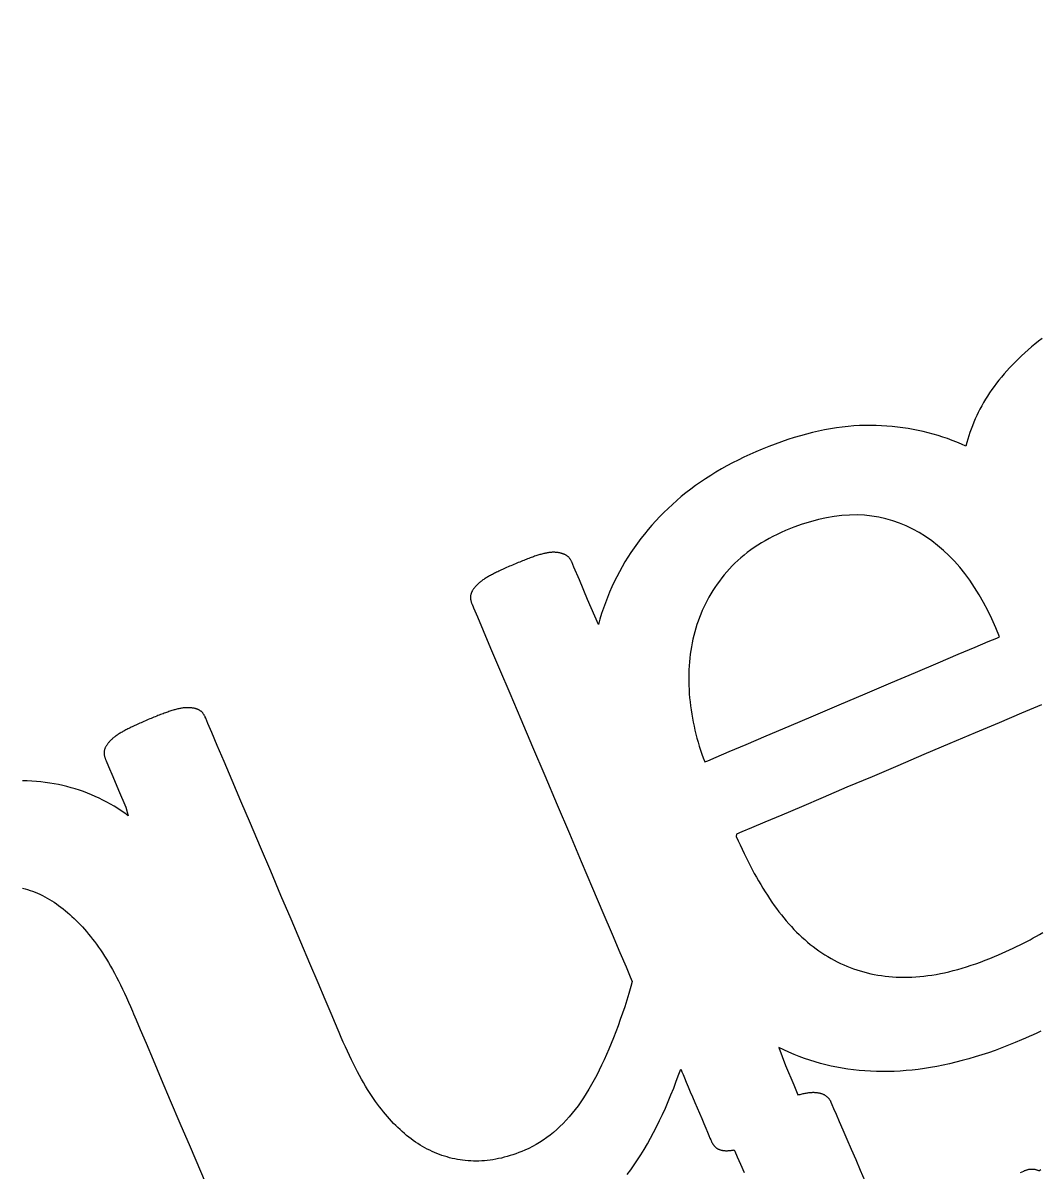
# Model space of a CAD drawing. Header units: millimetres. Extents: x 47 to 159, y 49 to 299.
# Drawn here: x 94.85 to 103.66, y 275.55 to 285.5 of the extents above; entities that cross this region are included whole.
import ezdxf

# ---------------------------------------------------------------- set-up
doc = ezdxf.new("R2010")
doc.units = ezdxf.units.MM

# ---------------------------------------------------------------- blocks, each defined once
blk = doc.blocks.new('angel 01')
for points in [[(13.7473, 149.005, 0.318461), (7.1025, 157.6321, 0.033088), (4.7315, 158.0183, 0.059314), (5.669, 159.4488, 0.04376), (12.0885, 158.3954, 0.210922), (15.9501, 160.4026, 0.079784), (19.0481, 165.6029, 0.246642), (21.1813, 166.1835, 0.361521), (21.1527, 168.841, -0.135806), (23.249, 169.1582, 0.212319), (23.9904, 172.5506, 0.022534), (23.5462, 175.1802, -0.131755), (26.0246, 176.6459, 0.436709), (25.2835, 179.2048, -0.191149), (22.6575, 181.7064, -0.217566), (25.5174, 186.2385, 0.179965), (28.9277, 194.9702, -0.179604), (31.8789, 196.3348, 0.256284), (32.592, 213.1171, 0.279776), (-3.7924, 236.1417, 0.107865), (-0.2545, 243.2221, 0.285509), (-1.6205, 248.699, 0.169583), (-10.7908, 249.6092, 0.135734), (-52.0145, 225.2067, 0.13103)], [(-40.1447, 230.8566, -0.099309), (-9.8099, 245.9898)]]:
    blk.add_lwpolyline(points, format="xyb")
for points in [[(-18.984, 233.9695), (-19.0159, 233.9455), (-19.0469, 233.9212), (-19.0772, 233.8965), (-19.1066, 233.8715), (-19.1352, 233.846), (-19.1629, 233.8203), (-19.19, 233.7944), (-19.2162, 233.7684), (-19.2418, 233.7422), (-19.2666, 233.7158), (-19.2907, 233.6892), (-19.3141, 233.6626), (-19.3367, 233.6357), (-19.3586, 233.6087), (-19.3798, 233.5815), (-19.4002, 233.5541), (-19.4199, 233.5266), (-19.4389, 233.499), (-19.4572, 233.4712), (-19.4747, 233.4432), (-19.4915, 233.4151), (-19.5076, 233.3868), (-19.5229, 233.3583), (-19.5375, 233.3297), (-19.5513, 233.3009), (-19.5645, 233.2721), (-19.5769, 233.2431), (-19.5887, 233.214), (-19.5997, 233.1849), (-19.6101, 233.1556), (-19.6197, 233.1263), (-19.6287, 233.0969), (-19.6369, 233.0674), (-19.6445, 233.0378), (-19.6818, 233.0528), (-19.7218, 233.07), (-19.7622, 233.0863), (-19.803, 233.1016), (-19.8443, 233.1159), (-19.8861, 233.1293), (-19.9283, 233.1418), (-19.971, 233.1533), (-20.0141, 233.1639), (-20.0577, 233.1735), (-20.1017, 233.1821), (-20.1462, 233.1898), (-20.1912, 233.1966), (-20.2366, 233.2024), (-20.2824, 233.2072), (-20.3287, 233.2111), (-20.3755, 233.214), (-20.4227, 233.216), (-20.4703, 233.2169), (-20.5185, 233.2165), (-20.5671, 233.2149), (-20.6161, 233.2119), (-20.6657, 233.2076), (-20.7157, 233.2021), (-20.7661, 233.1952), (-20.8171, 233.187), (-20.8685, 233.1775), (-20.9203, 233.1668), (-20.9727, 233.1547), (-21.0255, 233.1413), (-21.0787, 233.1266), (-21.1325, 233.1106), (-21.1867, 233.0934), (-21.2414, 233.0748), (-21.2966, 233.0549), (-21.3522, 233.0337), (-21.4083, 233.0112), (-21.4637, 232.9879), (-21.5159, 232.9649), (-21.5671, 232.9411), (-21.6175, 232.9166), (-21.6669, 232.8914), (-21.7154, 232.8655), (-21.7629, 232.8388), (-21.8096, 232.8114), (-21.8553, 232.7833), (-21.9001, 232.7545), (-21.9439, 232.7249), (-21.9869, 232.6946), (-22.0289, 232.6636), (-22.07, 232.6318), (-22.1102, 232.5993), (-22.1494, 232.5661), (-22.1877, 232.5321), (-22.2251, 232.4975), (-22.2616, 232.462), (-22.2971, 232.4259), (-22.3317, 232.3892), (-22.3654, 232.3519), (-22.398, 232.314), (-22.4296, 232.2756), (-22.4603, 232.2366), (-22.4899, 232.1971), (-22.5186, 232.157), (-22.5462, 232.1164), (-22.5729, 232.0752), (-22.5985, 232.0335), (-22.6232, 231.9912), (-22.6469, 231.9484), (-22.6695, 231.905), (-22.6912, 231.8611), (-22.7119, 231.8166), (-22.7316, 231.7716), (-22.7503, 231.726), (-22.768, 231.6799), (-22.7847, 231.6333), (-22.8004, 231.5861), (-22.8151, 231.5384), (-22.8287, 231.4902), (-22.9216, 231.709), (-22.9931, 231.8776), (-23.0401, 231.9884), (-23.0593, 232.0336), (-23.0612, 232.0379), (-23.0631, 232.042), (-23.0652, 232.046), (-23.0673, 232.0499), (-23.0696, 232.0536), (-23.0719, 232.0572), (-23.0743, 232.0607), (-23.0768, 232.0641), (-23.0794, 232.0674), (-23.0821, 232.0705), (-23.0849, 232.0735), (-23.0878, 232.0764), (-23.0908, 232.0792), (-23.0938, 232.0819), (-23.097, 232.0844), (-23.1003, 232.0869), (-23.1036, 232.0892), (-23.1071, 232.0914), (-23.1106, 232.0935), (-23.1142, 232.0955), (-23.118, 232.0973), (-23.1219, 232.099), (-23.1259, 232.1006), (-23.13, 232.1022), (-23.1342, 232.1037), (-23.1385, 232.1051), (-23.1429, 232.1065), (-23.1475, 232.1078), (-23.1521, 232.109), (-23.1569, 232.1101), (-23.1617, 232.1112), (-23.1667, 232.1121), (-23.1718, 232.113), (-23.177, 232.1139), (-23.1824, 232.1146), (-23.1878, 232.1153), (-23.1934, 232.1159), (-23.199, 232.1164), (-23.2048, 232.1169), (-23.2107, 232.1171), (-23.2167, 232.1172), (-23.2229, 232.1172), (-23.2293, 232.1169), (-23.2358, 232.1165), (-23.2425, 232.116), (-23.2493, 232.1153), (-23.2563, 232.1144), (-23.2635, 232.1134), (-23.2708, 232.1122), (-23.2783, 232.1109), (-23.2859, 232.1094), (-23.2937, 232.1077), (-23.3017, 232.1059), (-23.3098, 232.1039), (-23.318, 232.1018), (-23.3265, 232.0994), (-23.335, 232.097), (-23.3438, 232.0944), (-23.3527, 232.0915), (-23.3618, 232.0885), (-23.371, 232.0854), (-23.3805, 232.0822), (-23.3902, 232.0788), (-23.4001, 232.0753), (-23.4102, 232.0716), (-23.4205, 232.0679), (-23.431, 232.064), (-23.4417, 232.0599), (-23.4526, 232.0558), (-23.4637, 232.0515), (-23.475, 232.047), (-23.4866, 232.0425), (-23.4983, 232.0378), (-23.5102, 232.0329), (-23.5223, 232.028), (-23.5346, 232.0229), (-23.5472, 232.0176), (-23.5599, 232.0122), (-23.5731, 232.0066), (-23.5861, 232.001), (-23.5987, 231.9955), (-23.6111, 231.9901), (-23.6232, 231.9847), (-23.6351, 231.9794), (-23.6466, 231.9742), (-23.6579, 231.969), (-23.6689, 231.9639), (-23.6797, 231.9589), (-23.6901, 231.954), (-23.7003, 231.9491), (-23.7102, 231.9443), (-23.7198, 231.9396), (-23.7291, 231.9349), (-23.7382, 231.9303), (-23.747, 231.9258), (-23.7555, 231.9214), (-23.7637, 231.9171), (-23.7717, 231.9127), (-23.7794, 231.9084), (-23.787, 231.904), (-23.7943, 231.8996), (-23.8015, 231.8952), (-23.8085, 231.8907), (-23.8153, 231.8863), (-23.8219, 231.8818), (-23.8284, 231.8774), (-23.8346, 231.8729), (-23.8407, 231.8684), (-23.8466, 231.8639), (-23.8523, 231.8594), (-23.8578, 231.8548), (-23.8631, 231.8503), (-23.8683, 231.8457), (-23.8733, 231.8411), (-23.878, 231.8365), (-23.8826, 231.8319), (-23.8871, 231.8273), (-23.8913, 231.8226), (-23.8953, 231.8179), (-23.8991, 231.8134), (-23.9027, 231.8088), (-23.9062, 231.8044), (-23.9095, 231.7999), (-23.9125, 231.7956), (-23.9154, 231.7912), (-23.9181, 231.787), (-23.9206, 231.7828), (-23.9229, 231.7786), (-23.9251, 231.7745), (-23.927, 231.7704), (-23.9287, 231.7664), (-23.9303, 231.7625), (-23.9316, 231.7586), (-23.9328, 231.7548), (-23.9338, 231.751), (-23.9345, 231.7473), (-23.9352, 231.7435), (-23.9357, 231.7397), (-23.936, 231.7359), (-23.9363, 231.732), (-23.9364, 231.7281), (-23.9364, 231.7242), (-23.9363, 231.7203), (-23.936, 231.7164), (-23.9356, 231.7124), (-23.9351, 231.7084), (-23.9344, 231.7044), (-23.9337, 231.7004), (-23.9328, 231.6963), (-23.9318, 231.6922), (-23.9306, 231.6881), (-23.9293, 231.6839), (-23.928, 231.6798), (-23.9264, 231.6756), (-23.9248, 231.6713), (-23.9231, 231.6672), (-23.9096, 231.6355), (-23.8768, 231.5581), (-23.8268, 231.4403), (-23.7618, 231.2873), (-23.6842, 231.1045), (-23.5963, 230.8973), (-23.5002, 230.6709), (-23.3982, 230.4306), (-23.2926, 230.1819), (-23.1857, 229.93), (-23.0796, 229.6802), (-22.9768, 229.4379), (-22.8793, 229.2083), (-22.7896, 228.9969), (-22.7098, 228.8089), (-22.6422, 228.6497), (-22.5891, 228.5246), (-22.5527, 228.4389), (-22.5353, 228.3979), (-22.546, 228.3545), (-22.5639, 228.2948), (-22.5821, 228.2363), (-22.6006, 228.1791), (-22.6193, 228.123), (-22.6383, 228.0682), (-22.6576, 228.0146), (-22.6771, 227.9622), (-22.6969, 227.911), (-22.717, 227.8611), (-22.7374, 227.8123), (-22.758, 227.7648), (-22.7789, 227.7185), (-22.8001, 227.6733), (-22.8215, 227.6294), (-22.8432, 227.5868), (-22.8652, 227.5453), (-22.8875, 227.505), (-22.91, 227.466), (-22.9328, 227.4282), (-22.9561, 227.3915), (-22.9799, 227.3561), (-23.0042, 227.3219), (-23.0291, 227.2888), (-23.0545, 227.257), (-23.0804, 227.2264), (-23.1068, 227.197), (-23.1337, 227.1688), (-23.1612, 227.1417), (-23.1892, 227.1159), (-23.2177, 227.0913), (-23.2468, 227.0679), (-23.2764, 227.0457), (-23.3065, 227.0247), (-23.3371, 227.0049), (-23.3683, 226.9864), (-23.3999, 226.969), (-23.4321, 226.9528), (-23.4649, 226.9378), (-23.4925, 226.9262), (-23.518, 226.9161), (-23.5434, 226.9067), (-23.5687, 226.8979), (-23.5938, 226.8897), (-23.6189, 226.8822), (-23.6438, 226.8753), (-23.6687, 226.8691), (-23.6934, 226.8636), (-23.718, 226.8587), (-23.7425, 226.8544), (-23.7669, 226.8508), (-23.7911, 226.8478), (-23.8153, 226.8455), (-23.8393, 226.8438), (-23.8632, 226.8428), (-23.887, 226.8424), (-23.9107, 226.8427), (-23.9343, 226.8436), (-23.9578, 226.8452), (-23.9811, 226.8473), (-24.0042, 226.85), (-24.0272, 226.8533), (-24.05, 226.8571), (-24.0727, 226.8615), (-24.0951, 226.8664), (-24.1175, 226.8719), (-24.1396, 226.878), (-24.1616, 226.8846), (-24.1834, 226.8917), (-24.205, 226.8994), (-24.2265, 226.9077), (-24.2478, 226.9166), (-24.2689, 226.926), (-24.2899, 226.9359), (-24.3107, 226.9464), (-24.3313, 226.9575), (-24.3517, 226.9691), (-24.372, 226.9813), (-24.3921, 226.994), (-24.4121, 227.0073), (-24.4319, 227.0211), (-24.4515, 227.0354), (-24.4709, 227.0502), (-24.4902, 227.0656), (-24.5093, 227.0815), (-24.5282, 227.0979), (-24.547, 227.1148), (-24.5656, 227.1323), (-24.5841, 227.1503), (-24.6024, 227.1688), (-24.6205, 227.1879), (-24.6384, 227.2074), (-24.6562, 227.2275), (-24.6738, 227.2482), (-24.6912, 227.2693), (-24.7085, 227.291), (-24.7256, 227.3132), (-24.7425, 227.336), (-24.7595, 227.3596), (-24.7766, 227.3841), (-24.7936, 227.4097), (-24.8108, 227.4363), (-24.828, 227.4639), (-24.8452, 227.4925), (-24.8625, 227.5221), (-24.8798, 227.5527), (-24.8972, 227.5843), (-24.9146, 227.6169), (-24.9321, 227.6505), (-24.9496, 227.6852), (-24.9672, 227.7208), (-24.9848, 227.7574), (-25.0025, 227.795), (-25.0203, 227.8336), (-25.038, 227.8732), (-25.0559, 227.9138), (-25.0738, 227.9554), (-25.0828, 227.9767), (-25.1061, 228.0316), (-25.1442, 228.1213), (-25.1952, 228.2415), (-25.2573, 228.3877), (-25.3284, 228.5554), (-25.4069, 228.7402), (-25.4908, 228.9378), (-25.5781, 229.1435), (-25.6671, 229.3531), (-25.7558, 229.5621), (-25.8424, 229.7661), (-25.9249, 229.9605), (-26.0015, 230.141), (-26.0704, 230.3032), (-26.1295, 230.4426), (-26.1771, 230.5547), (-26.2113, 230.6352), (-26.2301, 230.6796), (-26.234, 230.6888), (-26.2359, 230.693), (-26.2379, 230.697), (-26.24, 230.701), (-26.2421, 230.7048), (-26.2443, 230.7085), (-26.2466, 230.7121), (-26.2489, 230.7156), (-26.2514, 230.7189), (-26.2539, 230.7222), (-26.2565, 230.7253), (-26.2592, 230.7283), (-26.262, 230.7312), (-26.2649, 230.734), (-26.2678, 230.7367), (-26.2709, 230.7393), (-26.274, 230.7418), (-26.2771, 230.7441), (-26.2804, 230.7464), (-26.2838, 230.7485), (-26.2872, 230.7505), (-26.2908, 230.7523), (-26.2945, 230.7541), (-26.2984, 230.7558), (-26.3024, 230.7574), (-26.3065, 230.7589), (-26.3108, 230.7603), (-26.3152, 230.7617), (-26.3198, 230.7629), (-26.3245, 230.7641), (-26.3294, 230.7652), (-26.3344, 230.7661), (-26.3395, 230.767), (-26.3448, 230.7679), (-26.3502, 230.7686), (-26.3557, 230.7692), (-26.3614, 230.7698), (-26.3673, 230.7702), (-26.3732, 230.7706), (-26.3793, 230.7709), (-26.3855, 230.7709), (-26.3919, 230.7708), (-26.3984, 230.7706), (-26.4051, 230.7702), (-26.4119, 230.7696), (-26.4188, 230.7689), (-26.4259, 230.7681), (-26.4331, 230.7671), (-26.4405, 230.7659), (-26.448, 230.7646), (-26.4557, 230.7631), (-26.4635, 230.7615), (-26.4715, 230.7597), (-26.4796, 230.7577), (-26.4878, 230.7556), (-26.4962, 230.7534), (-26.5048, 230.751), (-26.5135, 230.7484), (-26.5223, 230.7457), (-26.5313, 230.7428), (-26.5405, 230.7397), (-26.5498, 230.7365), (-26.5594, 230.7332), (-26.5692, 230.7298), (-26.5792, 230.7262), (-26.5894, 230.7225), (-26.5999, 230.7186), (-26.6105, 230.7146), (-26.6213, 230.7105), (-26.6323, 230.7063), (-26.6435, 230.7019), (-26.6549, 230.6974), (-26.6666, 230.6928), (-26.6784, 230.688), (-26.6904, 230.6831), (-26.7027, 230.6781), (-26.7151, 230.6729), (-26.7277, 230.6676), (-26.7405, 230.6621), (-26.7531, 230.6567), (-26.7654, 230.6514), (-26.7775, 230.6461), (-26.7894, 230.6409), (-26.801, 230.6357), (-26.8124, 230.6305), (-26.8236, 230.6255), (-26.8345, 230.6204), (-26.8452, 230.6155), (-26.8556, 230.6105), (-26.8659, 230.6057), (-26.8758, 230.6009), (-26.8856, 230.5961), (-26.8951, 230.5914), (-26.9043, 230.5867), (-26.9134, 230.5822), (-26.9222, 230.5776), (-26.9307, 230.5731), (-26.9391, 230.5687), (-26.9471, 230.5642), (-26.955, 230.5598), (-26.9627, 230.5553), (-26.9702, 230.5508), (-26.9775, 230.5463), (-26.9846, 230.5417), (-26.9915, 230.5372), (-26.9982, 230.5327), (-27.0047, 230.5281), (-27.011, 230.5236), (-27.0171, 230.519), (-27.023, 230.5145), (-27.0287, 230.5099), (-27.0342, 230.5053), (-27.0395, 230.5007), (-27.0446, 230.4961), (-27.0495, 230.4915), (-27.0542, 230.4869), (-27.0588, 230.4822), (-27.0631, 230.4776), (-27.0672, 230.4729), (-27.0711, 230.4683), (-27.0748, 230.4637), (-27.0783, 230.4592), (-27.0817, 230.4548), (-27.0849, 230.4504), (-27.0878, 230.4461), (-27.0906, 230.4418), (-27.0932, 230.4375), (-27.0956, 230.4334), (-27.0978, 230.4292), (-27.0998, 230.4251), (-27.1017, 230.4211), (-27.1033, 230.4171), (-27.1047, 230.4132), (-27.106, 230.4094), (-27.1071, 230.4056), (-27.1079, 230.4018), (-27.1086, 230.3981), (-27.1092, 230.3943), (-27.1096, 230.3905), (-27.1099, 230.3866), (-27.1101, 230.3828), (-27.1101, 230.3789), (-27.11, 230.375), (-27.1098, 230.371), (-27.1095, 230.3671), (-27.1091, 230.3631), (-27.1085, 230.3591), (-27.1078, 230.3551), (-27.1069, 230.351), (-27.106, 230.3469), (-27.1049, 230.3428), (-27.1037, 230.3387), (-27.1023, 230.3345), (-27.1009, 230.3303), (-27.0993, 230.3261), (-27.0975, 230.3219), (-27.0927, 230.3104), (-27.0717, 230.2609), (-27.0349, 230.1742), (-26.9842, 230.0548), (-26.9217, 229.9075), (-26.9006, 229.8342), (-26.9309, 229.8559), (-26.9615, 229.8769), (-26.9925, 229.8972), (-27.0239, 229.9167), (-27.0557, 229.9355), (-27.0879, 229.9535), (-27.1205, 229.9706), (-27.1536, 229.9869), (-27.187, 230.0024), (-27.2208, 230.017), (-27.255, 230.0308), (-27.2897, 230.0438), (-27.3247, 230.0559), (-27.3602, 230.0672), (-27.396, 230.0777), (-27.4323, 230.0873), (-27.4689, 230.096), (-27.506, 230.104), (-27.5435, 230.1111), (-27.5813, 230.1174), (-27.6196, 230.1228), (-27.6583, 230.1274), (-27.6974, 230.1312), (-27.7369, 230.1341), (-27.7768, 230.1361), (-27.8172, 230.1369)], [(-27.8178, 229.2077), (-27.7956, 229.2018), (-27.7736, 229.1953), (-27.7517, 229.1882), (-27.7301, 229.1805), (-27.7086, 229.1722), (-27.6874, 229.1633), (-27.6663, 229.1539), (-27.6454, 229.1438), (-27.6247, 229.1331), (-27.6041, 229.1218), (-27.5838, 229.1099), (-27.5636, 229.0975), (-27.5436, 229.0844), (-27.5238, 229.0709), (-27.5041, 229.0569), (-27.4846, 229.0424), (-27.4652, 229.0274), (-27.446, 229.0119), (-27.4269, 228.996), (-27.408, 228.9795), (-27.3892, 228.9626), (-27.3706, 228.9452), (-27.3521, 228.9273), (-27.3338, 228.9089), (-27.3156, 228.89), (-27.2976, 228.8707), (-27.2797, 228.8508), (-27.262, 228.8305), (-27.2444, 228.8097), (-27.227, 228.7884), (-27.2097, 228.7666), (-27.1926, 228.7443), (-27.1755, 228.7212), (-27.1584, 228.6972), (-27.1413, 228.6721), (-27.1241, 228.6461), (-27.1069, 228.6192), (-27.0897, 228.5913), (-27.0725, 228.5624), (-27.0553, 228.5325), (-27.038, 228.5017), (-27.0208, 228.47), (-27.0035, 228.4372), (-26.9861, 228.4035), (-26.9688, 228.3689), (-26.9515, 228.3332), (-26.9341, 228.2967), (-26.9167, 228.2591), (-26.8993, 228.2206), (-26.8818, 228.1811), (-26.8644, 228.1407), (-26.855, 228.1186), (-26.8334, 228.0677), (-26.7967, 227.9812), (-26.7468, 227.8637), (-26.6856, 227.7194), (-26.6149, 227.553), (-26.5368, 227.3689), (-26.4529, 227.1714), (-26.3654, 226.9652), (-26.276, 226.7546), (-26.1867, 226.5441)], [(-22.578, 226.7273), (-22.5478, 226.7681), (-22.5182, 226.8102), (-22.489, 226.8535), (-22.4603, 226.8981), (-22.432, 226.9441), (-22.4043, 226.9913), (-22.377, 227.0397), (-22.3502, 227.0895), (-22.3239, 227.1406), (-22.2981, 227.1929), (-22.2728, 227.2466), (-22.2479, 227.3015), (-22.2235, 227.3577), (-22.1996, 227.4152), (-22.1762, 227.474), (-22.1533, 227.534), (-22.1308, 227.5954), (-22.115, 227.6392), (-22.1119, 227.6318), (-22.1051, 227.6159), (-22.0952, 227.5925), (-22.0825, 227.5626), (-22.0675, 227.5272), (-22.0506, 227.4873), (-22.0322, 227.444), (-22.0128, 227.3983), (-21.9927, 227.351), (-21.9725, 227.3034), (-21.9525, 227.2563), (-21.9332, 227.2108), (-21.9149, 227.1678), (-21.8982, 227.1284), (-21.8835, 227.0937), (-21.8711, 227.0645), (-21.8615, 227.0419), (-21.8552, 227.0269), (-21.8525, 227.0206), (-21.8509, 227.017), (-21.849, 227.0128), (-21.8471, 227.0088), (-21.8451, 227.0048), (-21.843, 227.001), (-21.8409, 226.9973), (-21.8388, 226.9937), (-21.8366, 226.9901), (-21.8343, 226.9867), (-21.832, 226.9834), (-21.8296, 226.9802), (-21.8272, 226.9771), (-21.8247, 226.974), (-21.8222, 226.9711), (-21.8196, 226.9683), (-21.817, 226.9656), (-21.8143, 226.9631), (-21.8115, 226.9606), (-21.8087, 226.9582), (-21.8059, 226.9559), (-21.8029, 226.9538), (-21.7998, 226.9517), (-21.7966, 226.9497), (-21.7933, 226.9479), (-21.7898, 226.9461), (-21.7861, 226.9445), (-21.7824, 226.943), (-21.7785, 226.9415), (-21.7745, 226.9402), (-21.7703, 226.939), (-21.766, 226.9379), (-21.7616, 226.9369), (-21.7571, 226.936), (-21.7524, 226.9352), (-21.7475, 226.9345), (-21.7426, 226.9339), (-21.7375, 226.9334), (-21.7322, 226.9331), (-21.7269, 226.9328), (-21.7214, 226.9326), (-21.7157, 226.9326), (-21.7099, 226.9327), (-21.704, 226.9329), (-21.6979, 226.9332), (-21.6917, 226.9337), (-21.6853, 226.9343), (-21.6788, 226.935), (-21.6722, 226.9359), (-21.6654, 226.9368), (-21.6585, 226.9379), (-21.6514, 226.9391), (-21.651, 226.9392), (-21.6467, 226.9293), (-21.6252, 226.8792), (-21.5982, 226.8166), (-21.5668, 226.7437)], [(-18.9888, 230.7965), (-19.163, 230.7225), (-19.3564, 230.6404), (-19.5645, 230.5521), (-19.7831, 230.4593), (-20.0077, 230.364), (-20.2341, 230.2679), (-20.4579, 230.1729), (-20.6747, 230.0809), (-20.8802, 229.9936), (-21.07, 229.9131), (-21.2398, 229.841), (-21.3852, 229.7792), (-21.502, 229.7297), (-21.5856, 229.6942), (-21.6319, 229.6745), (-21.6335, 229.6561), (-21.617, 229.6184), (-21.6004, 229.5812), (-21.5835, 229.5445), (-21.5665, 229.5083), (-21.5492, 229.4727), (-21.5317, 229.4376), (-21.514, 229.4031), (-21.496, 229.3691), (-21.4779, 229.3356), (-21.4595, 229.3026), (-21.4409, 229.2702), (-21.4221, 229.2383), (-21.4031, 229.207), (-21.3839, 229.1762), (-21.3644, 229.1459), (-21.3447, 229.1162), (-21.3248, 229.087), (-21.3047, 229.0583), (-21.2844, 229.0302), (-21.2639, 229.0026), (-21.243, 228.9756), (-21.2219, 228.9492), (-21.2004, 228.9234), (-21.1786, 228.8983), (-21.1565, 228.8739), (-21.1341, 228.85), (-21.1113, 228.8269), (-21.0883, 228.8043), (-21.0649, 228.7824), (-21.0411, 228.7611), (-21.0171, 228.7405), (-20.9927, 228.7205), (-20.968, 228.7011), (-20.943, 228.6824), (-20.9177, 228.6643), (-20.892, 228.6469), (-20.866, 228.6301), (-20.8397, 228.6139), (-20.8131, 228.5984), (-20.7862, 228.5835), (-20.7589, 228.5692), (-20.7314, 228.5557), (-20.7035, 228.5428), (-20.6753, 228.5307), (-20.6468, 228.5194), (-20.618, 228.5087), (-20.5889, 228.4988), (-20.5594, 228.4896), (-20.5296, 228.4811), (-20.4996, 228.4734), (-20.4692, 228.4663), (-20.4385, 228.46), (-20.4074, 228.4544), (-20.3761, 228.4496), (-20.3444, 228.4454), (-20.3124, 228.442), (-20.2802, 228.4393), (-20.2475, 228.4374), (-20.2146, 228.4361), (-20.1814, 228.4356), (-20.1478, 228.4358), (-20.1139, 228.4368), (-20.0796, 228.4386), (-20.0449, 228.4413), (-20.0099, 228.4448), (-19.9744, 228.4492), (-19.9386, 228.4544), (-19.9024, 228.4604), (-19.8658, 228.4673), (-19.8289, 228.475), (-19.7915, 228.4836), (-19.7538, 228.493), (-19.7157, 228.5032), (-19.6771, 228.5143), (-19.6383, 228.5262), (-19.599, 228.539), (-19.5593, 228.5526), (-19.5193, 228.5671), (-19.4788, 228.5823), (-19.438, 228.5985), (-19.3968, 228.6154), (-19.3619, 228.6303), (-19.3297, 228.6444), (-19.2979, 228.6586), (-19.2667, 228.6728), (-19.2358, 228.6872), (-19.2055, 228.7017), (-19.1756, 228.7164), (-19.1462, 228.7311), (-19.1172, 228.7459), (-19.0887, 228.7609), (-19.0607, 228.776), (-19.0331, 228.7912), (-19.006, 228.8064), (-18.9793, 228.8218)], [(-19.1705, 226.7451), (-19.1437, 226.7566), (-19.1357, 226.7601), (-19.1312, 226.762), (-19.1266, 226.7637), (-19.1221, 226.7653), (-19.1175, 226.7668), (-19.113, 226.7681), (-19.1085, 226.7693), (-19.1041, 226.7703), (-19.0996, 226.7712), (-19.0951, 226.772), (-19.0907, 226.7726), (-19.0863, 226.7731), (-19.0819, 226.7735), (-19.0775, 226.7737), (-19.0731, 226.7738), (-19.0688, 226.7737), (-19.0644, 226.7735), (-19.0601, 226.7732), (-19.0558, 226.7727), (-19.0515, 226.7721), (-19.0472, 226.7713), (-19.0428, 226.7703), (-19.0385, 226.7692), (-19.0341, 226.7678), (-19.0297, 226.7663), (-19.0252, 226.7646), (-19.0208, 226.7628), (-19.0163, 226.7607), (-19.0118, 226.7585), (-18.996, 226.7695)], [(-18.996, 227.967), (-19.0287, 227.9516), (-19.0617, 227.9365), (-19.0951, 227.9215), (-19.1287, 227.9067), (-19.1627, 227.892), (-19.2164, 227.8695), (-19.2752, 227.8458), (-19.3337, 227.8233), (-19.3917, 227.802), (-19.4494, 227.7818), (-19.5066, 227.7628), (-19.5635, 227.745), (-19.62, 227.7283), (-19.6761, 227.7128), (-19.7317, 227.6985), (-19.787, 227.6854), (-19.8419, 227.6734), (-19.8964, 227.6626), (-19.9505, 227.653), (-20.0042, 227.6446), (-20.0575, 227.6373), (-20.1104, 227.6312), (-20.1629, 227.6263), (-20.215, 227.6225), (-20.2667, 227.6199), (-20.3181, 227.6185), (-20.3691, 227.6181), (-20.4198, 227.6189), (-20.47, 227.6209), (-20.5199, 227.6239), (-20.5694, 227.6281), (-20.6185, 227.6335), (-20.6672, 227.64), (-20.7155, 227.6476), (-20.7635, 227.6563), (-20.811, 227.6662), (-20.8582, 227.6772), (-20.9051, 227.6893), (-20.9515, 227.7026), (-20.9976, 227.717), (-21.0433, 227.7326), (-21.0886, 227.7492), (-21.1335, 227.767), (-21.1781, 227.786), (-21.2222, 227.8061), (-21.266, 227.8273), (-21.2069, 227.6695), (-21.1362, 227.503), (-21.0992, 227.4158), (-21.0911, 227.4181), (-21.0817, 227.4207), (-21.0725, 227.4231), (-21.0635, 227.4253), (-21.0546, 227.4273), (-21.046, 227.4292), (-21.0375, 227.4309), (-21.0292, 227.4324), (-21.0211, 227.4337), (-21.0132, 227.4349), (-21.0055, 227.4359), (-20.998, 227.4367), (-20.9906, 227.4374), (-20.9835, 227.4379), (-20.9765, 227.4382), (-20.9698, 227.4383), (-20.9632, 227.4383), (-20.9568, 227.4381), (-20.9506, 227.4377), (-20.9445, 227.4372), (-20.9385, 227.4366), (-20.9327, 227.4358), (-20.927, 227.435), (-20.9214, 227.434), (-20.916, 227.4329), (-20.9107, 227.4317), (-20.9056, 227.4304), (-20.9006, 227.429), (-20.8958, 227.4275), (-20.891, 227.4258), (-20.8865, 227.4241), (-20.882, 227.4222), (-20.8777, 227.4202), (-20.8735, 227.4181), (-20.8695, 227.4159), (-20.8656, 227.4135), (-20.8619, 227.4111), (-20.8582, 227.4085), (-20.8547, 227.4059), (-20.8513, 227.4032), (-20.8479, 227.4004), (-20.8447, 227.3975), (-20.8417, 227.3945), (-20.8387, 227.3915), (-20.8358, 227.3883), (-20.8331, 227.3851), (-20.8305, 227.3818), (-20.8279, 227.3784), (-20.8255, 227.3749), (-20.8232, 227.3713), (-20.821, 227.3677), (-20.819, 227.3639), (-20.817, 227.3601), (-20.8152, 227.3562), (-20.8133, 227.352), (-20.8055, 227.3338), (-20.7904, 227.2986), (-20.7688, 227.2487), (-20.7419, 227.1862), (-20.7105, 227.1133), (-20.6757, 227.0324), (-20.6383, 226.9457), (-20.5994, 226.8553), (-20.5598, 226.7635), (-20.5207, 226.6726)]]:
    blk.add_lwpolyline(points)
blk.add_lwpolyline([(-19.3525, 231.385), (-19.3852, 231.4639), (-19.4193, 231.5398), (-19.4548, 231.6126), (-19.4918, 231.6825), (-19.5303, 231.7494), (-19.5701, 231.8133), (-19.6115, 231.8742), (-19.6542, 231.9321), (-19.6984, 231.987), (-19.7441, 232.039), (-19.7912, 232.0879), (-19.8397, 232.1338), (-19.8897, 232.1768), (-19.9411, 232.2167), (-19.994, 232.2537), (-20.0483, 232.2877), (-20.1041, 232.3186), (-20.161, 232.3463), (-20.219, 232.3705), (-20.2779, 232.3911), (-20.3379, 232.4081), (-20.3988, 232.4215), (-20.4607, 232.4314), (-20.5236, 232.4377), (-20.5875, 232.4405), (-20.6524, 232.4396), (-20.7183, 232.4353), (-20.7852, 232.4273), (-20.853, 232.4158), (-20.9219, 232.4007), (-20.9917, 232.3821), (-21.0626, 232.3599), (-21.1344, 232.3341), (-21.2072, 232.3048), (-21.2443, 232.2885), (-21.2805, 232.2717), (-21.3159, 232.2542), (-21.3503, 232.2362), (-21.3838, 232.2176), (-21.4165, 232.1983), (-21.4482, 232.1785), (-21.4791, 232.1581), (-21.509, 232.1371), (-21.5381, 232.1154), (-21.5663, 232.0932), (-21.5935, 232.0704), (-21.6199, 232.047), (-21.6453, 232.023), (-21.6699, 231.9984), (-21.6936, 231.9732), (-21.7163, 231.9474), (-21.7383, 231.9212), (-21.7595, 231.8946), (-21.7799, 231.8677), (-21.7996, 231.8405), (-21.8185, 231.813), (-21.8366, 231.7852), (-21.8539, 231.7571), (-21.8705, 231.7287), (-21.8863, 231.6999), (-21.9013, 231.6709), (-21.9156, 231.6415), (-21.929, 231.6119), (-21.9417, 231.5819), (-21.9536, 231.5516), (-21.9648, 231.521), (-21.9751, 231.4901), (-21.9847, 231.459), (-21.9936, 231.4275), (-22.0018, 231.3957), (-22.0093, 231.3638), (-22.016, 231.3316), (-22.0221, 231.2992), (-22.0275, 231.2665), (-22.0322, 231.2336), (-22.0362, 231.2005), (-22.0395, 231.1671), (-22.0421, 231.1335), (-22.044, 231.0997), (-22.0452, 231.0656), (-22.0457, 231.0313), (-22.0455, 230.9968), (-22.0446, 230.9621), (-22.043, 230.9271), (-22.0408, 230.8919), (-22.0378, 230.8565), (-22.0342, 230.8213), (-22.03, 230.7861), (-22.0252, 230.7509), (-22.0198, 230.7159), (-22.0137, 230.6809), (-22.0071, 230.646), (-21.9998, 230.6111), (-21.992, 230.5764), (-21.9835, 230.5417), (-21.9744, 230.507), (-21.9647, 230.4725), (-21.9544, 230.438), (-21.9435, 230.4036), (-21.932, 230.3692), (-21.9198, 230.3349), (-21.9071, 230.3007), (-21.8816, 230.3115), (-21.8093, 230.3422), (-21.6965, 230.3901), (-21.5494, 230.4525), (-21.3741, 230.5269), (-21.1771, 230.6106), (-20.9644, 230.7008), (-20.7424, 230.7951), (-20.5172, 230.8907), (-20.2952, 230.9849), (-20.0825, 231.0752), (-19.8855, 231.1588), (-19.7102, 231.2332), (-19.5631, 231.2957), (-19.4503, 231.3436), (-19.378, 231.3742)], close=True)

msp = doc.modelspace()

# ---------------------------------------------------------------- block references
msp.add_blockref('angel 01', (122.6612, 48.8006))

doc.saveas('drawing.dxf')
